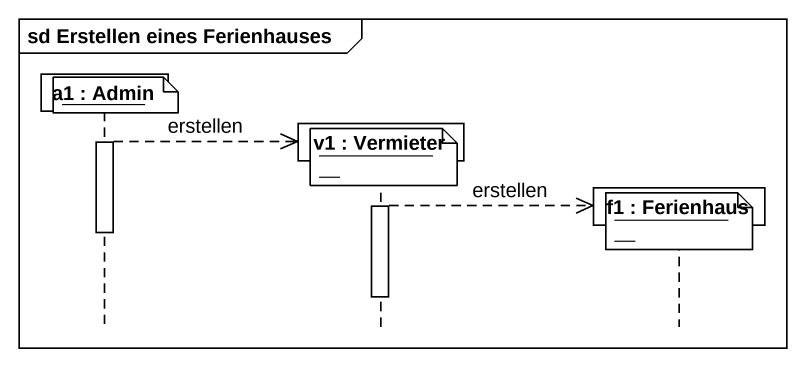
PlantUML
@startuml
mainframe sd Erstellen eines Ferienhauses
hide footbox
participant "a1 : Admin" as a1
participant "v1 : Vermieter" as v1
participant "f1 : Ferienhaus" as f1

note over a1 : ~__~__~__~__
activate a1
a1 -->> v1 ** : erstellen
note over v1 : ~__~__~__~__~__~___
activate v1
v1 -->> f1 ** : erstellen
note over f1 : ~__~__~__~__~__~___
deactivate a1
deactivate v1
@enduml
